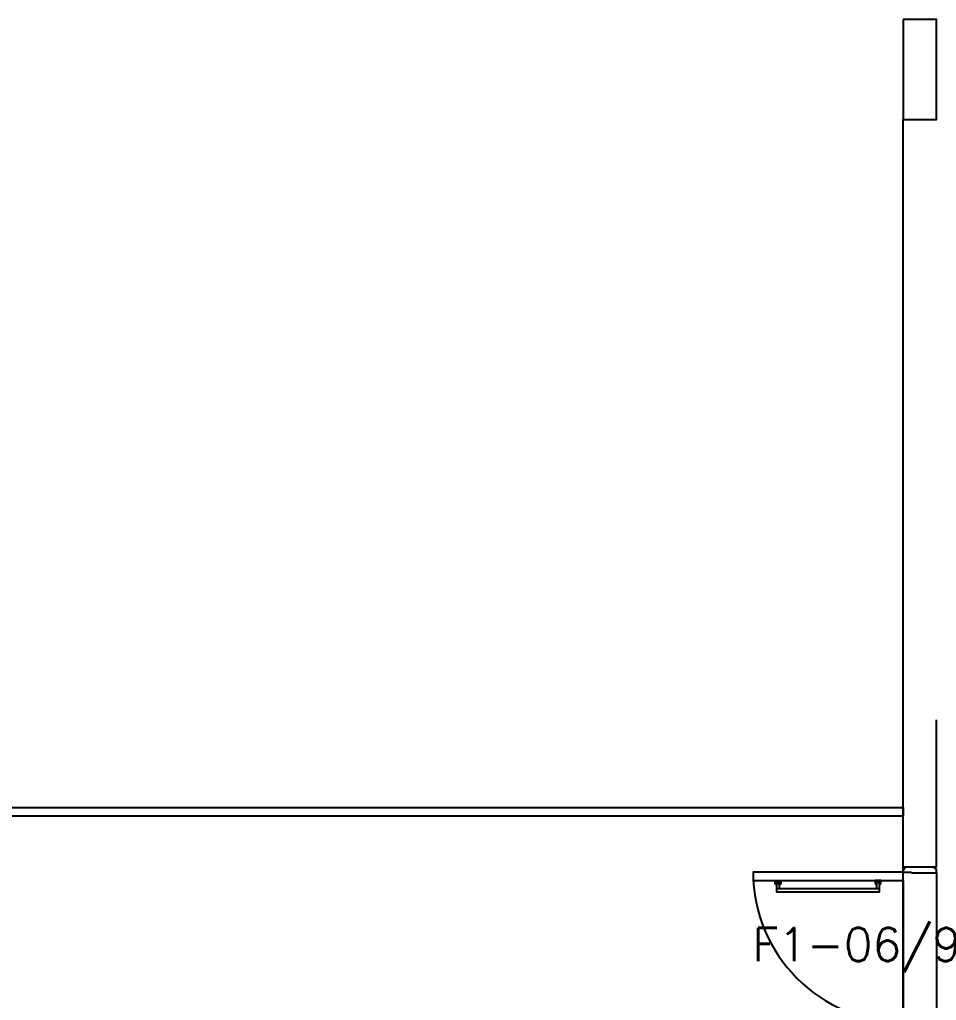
# Model space of a CAD drawing. Header units: millimetres. Extents: x 2801 to 3319, y 1187 to 1422.
# Drawn here: x 2967.02 to 2972.52, y 1324.52 to 1330.4 of the extents above; entities that cross this region are included whole.
import ezdxf

# ---------------------------------------------------------------- set-up
doc = ezdxf.new("R2010")
doc.units = ezdxf.units.MM
for name, color, linetype in [('AR-ALV', 2, 'Continuous'), ('AR-CALÇADA', 1, 'Continuous'), ('AR-ESCADA', 2, 'Continuous'), ('AR-ESTC', 3, 'Continuous'), ('AR-PF-maçaneta', 1, 'Continuous'), ('AR-PF-mov', 1, 'Continuous'), ('AR-PF-pm1', 2, 'Continuous'), ('AR-PF-soleira', 1, 'Continuous'), ('AR-PISO', 1, 'Continuous'), ('AR-PORTA', 1, 'Continuous'), ('ENDEREÇO', 2, 'Continuous'), ('ES-GUARDACORPO', 1, 'Continuous')]:
    doc.layers.add(name, color=color, linetype=linetype)
doc.styles.add('UNB1-100', font='simplex.shx', dxfattribs={"height": 0.2})

# ---------------------------------------------------------------- blocks, each defined once
blk = doc.blocks.new('ES-2P-2PAV-E')
at = {"layer": 'AR-PISO'}
blk.add_line((0, -0.75), (0, 0.75), dxfattribs=at)
at = {"layer": 'ES-GUARDACORPO', "color": 2}
for p, q in [((-6.35, 0.8), (0, 0.8)), ((-6.3, 0.75), (0, 0.75))]:
    blk.add_line(p, q, dxfattribs=at)
at = {"layer": 'ES-GUARDACORPO'}
for q in [(0, 0.8), (0, 0.75)]:
    blk.add_line((0, 0.8), q, dxfattribs=at)
blk = doc.blocks.new('pcf-alv-01p-dir')
at = {"layer": 'AR-PF-maçaneta'}
blk.add_line((0.83, 0.3425), (0.83, 0.9575), dxfattribs=at)
for points in [[(0.83, 0.3575), (0.87, 0.3575), (0.87, 0.3425), (0.81, 0.3425), (0.81, 0.9575), (0.87, 0.9575), (0.87, 0.9425), (0.83, 0.9425)], [(0.87, 0.9575), (0.855, 0.9575), (0.855, 0.9625), (0.865, 0.9675), (0.88, 0.9675), (0.88, 0.9325), (0.865, 0.9325), (0.855, 0.9375), (0.855, 0.9425), (0.87, 0.9425)], [(0.87, 0.3425), (0.855, 0.3425), (0.855, 0.3375), (0.865, 0.3325), (0.88, 0.3325), (0.88, 0.3675), (0.865, 0.3675), (0.855, 0.3625), (0.855, 0.3575), (0.87, 0.3575)]]:
    blk.add_lwpolyline(points, dxfattribs=at)
at = {"layer": 'AR-PF-mov'}
blk.add_arc((0.93, 0.2), 0.9, 90, 180, dxfattribs=at)
at = {"layer": 'AR-PF-pm1'}
for p, q in [((0, 0.01), (0, 0.19)), ((0.01, 0.19), (0, 0.19)), ((0.01, 0.2), (0.03, 0.2)), ((0.01, 0.2), (0.01, 0.19)), ((0.03, 0.2), (0.03, 0.15)), ((0.95, 0.2), (0.93, 0.2)), ((0.93, 0.2), (0.93, 0.15)), ((0.95, 0.2), (0.95, 0.19)), ((0.95, 0.19), (0.96, 0.19)), ((0.96, 0.01), (0.96, 0.19)), ((0.03, 0.15), (0.035, 0.15)), ((0.035, 0.15), (0.035, 0)), ((0.93, 0.15), (0.925, 0.15)), ((0.925, 0.15), (0.925, 0)), ((0.01, 0.01), (0, 0.01)), ((0.01, 0), (0.01, 0.01)), ((0.035, 0), (0.01, 0)), ((0.925, 0), (0.95, 0)), ((0.95, 0), (0.95, 0.01)), ((0.95, 0.01), (0.96, 0.01))]:
    blk.add_line(p, q, dxfattribs=at)
blk.add_lwpolyline([(0.88, 1.1), (0.88, 0.2), (0.93, 0.2), (0.93, 1.1)], close=True, dxfattribs=at)
at = {"layer": 'AR-PF-soleira'}
for p, q in [((0.88, 0.2), (0.03, 0.2)), ((0.925, 0), (0.035, 0))]:
    blk.add_line(p, q, dxfattribs=at)

msp = doc.modelspace()

# ---------------------------------------------------------------- linework, layer by layer
at = {"layer": 'AR-ALV'}
for p, q in [((2972.3249, 1325.3173), (2972.3249, 1329.7998)), ((2972.5249, 1325.3173), (2972.5249, 1326.1998)), ((2972.5249, 1325.3173), (2972.3249, 1325.3173))]:
    msp.add_line(p, q, dxfattribs=at)
at = {"layer": 'AR-CALÇADA'}
msp.add_arc((2968.0749, 1328.9998), 2.2, 90, 180, dxfattribs=at)
at = {"layer": 'AR-ESTC'}
msp.add_lwpolyline([(2972.3249, 1330.3998), (2972.3249, 1329.7998), (2972.5249, 1329.7998), (2972.5249, 1330.3998)], close=True, dxfattribs=at)

# ---------------------------------------------------------------- block references
at = {"layer": 'AR-ESCADA'}
msp.add_blockref('ES-2P-2PAV-E', (2972.3249, 1324.8748), dxfattribs=at)
at = {"layer": 'AR-PORTA', "rotation": 90}
msp.add_blockref('pcf-alv-01p-dir', (2972.5249, 1324.3573), dxfattribs=at)

# ---------------------------------------------------------------- texts
at = {"layer": 'ENDEREÇO', "style": 'UNB1-100'}
msp.add_text('F1-06/9', height=0.2, dxfattribs=at).set_placement((2971.4222, 1324.7528))

doc.saveas('drawing.dxf')
